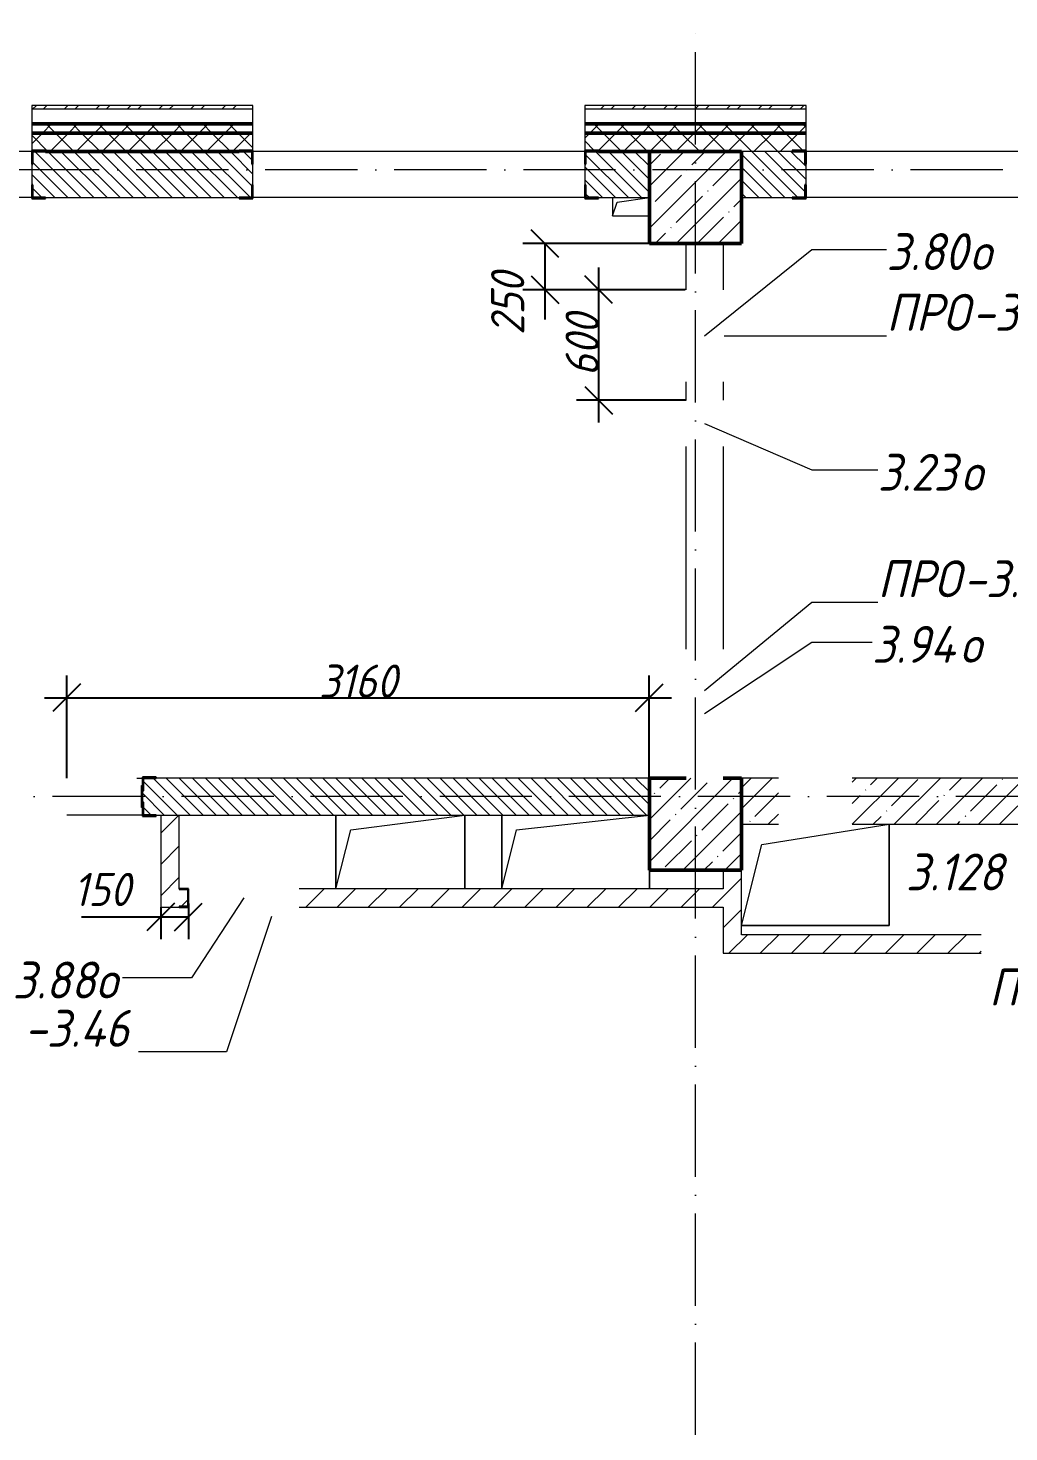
# Model space of a CAD drawing. Header units: millimetres. Extents: x -401725 to 250493, y 305116 to 802890.
# Drawn here: x 191666 to 196986, y 314720 to 322337 of the extents above; entities that cross this region are included whole.
import ezdxf

# ---------------------------------------------------------------- set-up
doc = ezdxf.new("R2010")
doc.units = ezdxf.units.MM
doc.linetypes.add('50_200_ШТРИХ_1Т_ш5_п1_п1_', pattern=[700, 500, -100, 0, -100])
for name, color, linetype, lineweight in [('A-____-____-DIMS', 7, 'Continuous', 9), ('A-FLOR-____-OTLN', 7, 'Continuous', 9), ('A-GENM-____-IDEN', 7, 'Continuous', 9), ('A-GENM-____-MCUT', 7, 'Continuous', 25), ('A-GENM-____-OTLN', 7, 'Continuous', 9), ('A-GENM-____-OTLN-1', 7, 'Continuous', 25), ('A-GLAZ-____-IDEN', 7, 'Continuous', 9), ('A-WALL-____-MCUT-1', 7, 'Continuous', 9), ('A-WALL-____-MCUT-2', 7, 'Continuous', 50), ('A-WALL-____-MCUT-3', 7, 'Continuous', 9), ('A-WALL-____-OTLN', 7, 'Continuous', 9), ('A-WALL-____-PATT-1', 7, 'Continuous', 9), ('A-WALL-FNSH-MCUT-1', 7, 'Continuous', 9), ('I-WALL-____-OTLN', 7, 'Continuous', 9), ('S-COLS-____-MCUT', 7, 'Continuous', 50), ('S-COLS-____-OTLN', 7, 'Continuous', 9), ('S-GRID-____-OTLN-1', 7, '50_200_ШТРИХ_1Т_ш5_п1_п1_', 9)]:
    doc.layers.add(name, color=color, linetype=linetype, lineweight=lineweight)
doc.styles.add('ISOCPEUR_I_10', font='isocpeui.ttf', dxfattribs={"width": 0.9, "height": 180})
doc.styles.add('ISOCPEUR_I_9', font='isocpeui.ttf', dxfattribs={"width": 0.9, "height": 250})
doc.dimstyles.new('ISO-1_8_0_9К_СРЕДНИЙ_Кладочные_3', dxfattribs={"dimscale": 304.8, "dimtxt": 179.276612, "dimasz": 0.492126, "dimexe": 0.393701, "dimexo": 0, "dimgap": 0, "dimtad": 1, "dimdec": 3, "dimrnd": 0.001, "dimdsep": 46, "dimtxsty": 'ISOCPEUR_I_10', "dimblk1": 'OBLIQUE', "dimblk2": 'OBLIQUE', "dimsah": 1, "dimcen": 0.09, "dimdle": 0.393701, "dimazin": 0, "dimtfac": 1, "dimtdec": 4, "dimtix": 1, "dimtmove": 0, "dimatfit": 3, "dimfxl": 1, "dimtvp": 1, "dimtolj": 1, "dimtzin": 0, "dimarcsym": 2})
doc.dimstyles.new('ISO-1_8_0_9К_СРЕДНИЙ_Кладочные_4', dxfattribs={"dimscale": 304.8, "dimtxt": 179.276612, "dimasz": 0.492126, "dimexe": 0.393701, "dimexo": 0, "dimgap": 0, "dimtad": 1, "dimdec": 3, "dimrnd": 0.001, "dimdsep": 46, "dimtxsty": 'ISOCPEUR_I_10', "dimblk1": 'OBLIQUE', "dimblk2": 'OBLIQUE', "dimsah": 1, "dimcen": 0.09, "dimdle": 0.393701, "dimazin": 0, "dimtfac": 1, "dimtdec": 4, "dimtix": 1, "dimtmove": 1, "dimatfit": 3, "dimfxl": 1, "dimtvp": 1, "dimtolj": 1, "dimtzin": 0, "dimarcsym": 2})
pattern_1 = [(45, (144685.44, 312186.37), (-70.71068, 70.71068), []), (135, (144685.44, 312186.37), (-70.71068, -70.71068), [])]
pattern_2 = [(45, (144685.44, 312186.37), (-114.04925, 114.04925), []), (45, (144799.49, 312186.37), (-114.04925, 114.04925), [201.612, -40.322, 3.353, -36.97])]
pattern_3 = [(45, (144685.44, 312186.37), (-84.85281, 84.85281), [])]
pattern_4 = [(135, (144685.44, 312186.367), (-35.35534, -35.35534), [])]

# ---------------------------------------------------------------- blocks, each defined once
blk = doc.blocks.new('BSC_Колонна _Прямоугольная - 500х500-V65-АР1_План отверстий 3 этажа в осях 1-64_А-ГГ')
at = {"layer": 'S-COLS-____-OTLN'}
h = blk.add_hatch(dxfattribs=at)
h.set_pattern_fill('FP_102', color=256, style=0, pattern_type=2)
h.set_pattern_definition([(45, (-50600, -5831.04), (-114.04925, 114.04925), []), (45, (-50485.95, -5831.04), (-114.04925, 114.04925), [201.613, -40.323, 3.353, -36.97])])
h.paths.add_polyline_path([(-250, -250), (250, -250), (250, 250), (-250, 250)], flags=0)
at = {"layer": 'S-COLS-____-MCUT'}
for p, q in [((-50, 250), (-250, 250)), ((-250, 250), (-250, -250)), ((250, 250), (150, 250)), ((250, -250), (250, 250)), ((-250, -250), (250, -250))]:
    blk.add_line(p, q, dxfattribs=at)
blk = doc.blocks.new('Фахверк_СКБ_Уголок - 250_2700-27497298-АР1_План отверстий 3 этажа в осях 1-64_А-ГГ')
at = {"layer": 'A-GENM-____-MCUT'}
for p, q in [((200, 181), (125, 181)), ((125, 181), (125, 106)), ((131, 106), (131, 175)), ((131, 175), (200, 175)), ((200, 175), (200, 181)), ((125, 106), (131, 106)), ((131, -6), (125, -6)), ((125, -6), (125, -81)), ((131, -75), (131, -6)), ((200, -75), (131, -75)), ((200, -81), (200, -75)), ((125, -81), (200, -81))]:
    blk.add_line(p, q, dxfattribs=at)
blk = doc.blocks.new('154_Стойка_СКБ_Уголок - СМ-2480_200-28346303-АР1_План отверстий 3 этажа в осях 1-64_А-ГГ')
at = {"layer": 'A-GENM-____-MCUT'}
for p, q in [((125, 156), (125, 81)), ((200, 156), (125, 156)), ((200, 150), (200, 156)), ((125, 81), (131, 81)), ((131, 81), (131, 150)), ((131, 150), (200, 150)), ((131, 19), (125, 19)), ((125, 19), (125, -56)), ((131, -50), (131, 19)), ((125, -56), (200, -56)), ((200, -50), (131, -50)), ((200, -56), (200, -50))]:
    blk.add_line(p, q, dxfattribs=at)
blk = doc.blocks.new('Стойка_Влож_Полоса боковая - Полоса-28213942-АР1_План отверстий 3 этажа в осях 1-64_А-ГГ')
at = {"layer": 'A-GENM-____-OTLN'}
for p, q in [((-5, 60), (0, 60)), ((-5, -60), (-5, 60)), ((0, 31), (0, -31)), ((0, -60), (-5, -60))]:
    blk.add_line(p, q, dxfattribs=at)
blk = doc.blocks.new('AR_Отверстие прямоугольное _в плите_ - AR_Отверстие прямоугольное _в плите_-V180-АР1_План отверстий 3 этажа в осях 1-64_А-ГГ')
at = {"layer": 'A-GENM-____-OTLN'}
for p, q in [((-100, 50), (-100, -50)), ((-100, -50), (-75, 25)), ((-75, 25), (100, 50)), ((-100, -50), (100, -50))]:
    blk.add_line(p, q, dxfattribs=at)
blk = doc.blocks.new('AR_Отверстие прямоугольное _в плите_ - AR_Отверстие прямоугольное _в плите_-30552808-АР1_План отверстий 3 этажа в осях 1-64_А-ГГ')
at = {"layer": 'A-GENM-____-OTLN'}
for p, q in [((-290, 165), (400, 275)), ((400, -275), (400, 275)), ((-400, -275), (-290, 165)), ((-400, -275), (400, -275))]:
    blk.add_line(p, q, dxfattribs=at)
blk = doc.blocks.new('AR_Отверстие прямоугольное _в плите_ - AR_Отверстие прямоугольное _в плите_-30552525-АР1_План отверстий 3 этажа в осях 1-64_А-ГГ')
at = {"layer": 'A-GENM-____-OTLN'}
for p, q in [((-350, 200), (-350, -200)), ((-270, 120), (350, 200)), ((350, -200), (350, 200)), ((-350, -200), (-270, 120))]:
    blk.add_line(p, q, dxfattribs=at)
blk = doc.blocks.new('AR_Отверстие прямоугольное _в плите_ - AR_Отверстие прямоугольное _в плите_-V195-АР1_План отверстий 3 этажа в осях 1-64_А-ГГ')
at = {"layer": 'A-GENM-____-OTLN'}
for p, q in [((-400, 200), (-400, -200)), ((-320, 120), (400, 200)), ((-400, -200), (-320, 120)), ((400, -200), (400, -100))]:
    blk.add_line(p, q, dxfattribs=at)
blk = doc.blocks.new('154_Фахверк_СКБ_Швеллер - Тип_100_3960_зеркало-36793856-АР1_План отверстий 3 этажа в осях 1-64_А-ГГ')
at = {"layer": 'A-GENM-____-MCUT'}
for p, q in [((175, 50), (125, 50)), ((125, 50), (125, -50)), ((128, 47), (175, 47)), ((128, -47), (128, 47)), ((175, 47), (175, 50)), ((125, -50), (175, -50)), ((175, -47), (128, -47)), ((175, -50), (175, -47))]:
    blk.add_line(p, q, dxfattribs=at)
blk = doc.blocks.new('_Oblique')
at = {"color": 0, "linetype": 'ByBlock', "lineweight": -2}
blk.add_line((-0.5, -0.5), (0.5, 0.5), dxfattribs=at)
blk = doc.blocks.new('*D10049')
at = {"layer": 'A-____-____-DIMS', "color": 0, "lineweight": -2, "transparency": 16777216}
for p, q in [((191875.4, 318267.4), (191875.4, 318823.5)), ((195035.4, 318267.4), (195035.4, 318823.5)), ((191755.4, 318703.5), (195155.4, 318703.5))]:
    blk.add_line(p, q, dxfattribs=at)
at = {"layer": 'Defpoints', "color": 0, "transparency": 16777216}
for p in [(195035.4, 318703.5), (191875.4, 318267.4), (195035.4, 318267.4)]:
    blk.add_point(p, dxfattribs=at)
at = {"layer": 'A-____-____-DIMS', "color": 0, "lineweight": -2, "transparency": 16777216, "xscale": 150, "yscale": 150, "zscale": 150, "rotation": 180}
blk.add_blockref('_Oblique', (191875.4, 318703.5), dxfattribs=at)
at = {"layer": 'A-____-____-DIMS', "color": 0, "lineweight": -2, "transparency": 16777216, "xscale": 150, "yscale": 150, "zscale": 150}
blk.add_blockref('_Oblique', (195035.4, 318703.5), dxfattribs=at)
at = {"layer": 'A-____-____-DIMS', "color": 0, "transparency": 16777216, "insert": (193455.4, 318793.5), "char_height": 180, "width": 504.733, "attachment_point": 5, "style": 'ISOCPEUR_I_10'}
blk.add_mtext('\\A1;3160', dxfattribs=at)
blk = doc.blocks.new('*D10050')
at = {"layer": 'A-____-____-DIMS', "color": 0, "lineweight": -2, "transparency": 16777216}
for p, q in [((194761, 320197.4), (194761, 321037.4)), ((195229.4, 320917.4), (194641, 320917.4)), ((195235.4, 320317.4), (194641, 320317.4))]:
    blk.add_line(p, q, dxfattribs=at)
at = {"layer": 'Defpoints', "color": 0, "transparency": 16777216}
for p in [(194761, 320917.4), (195229.4, 320917.4), (195235.4, 320317.4)]:
    blk.add_point(p, dxfattribs=at)
at = {"layer": 'A-____-____-DIMS', "color": 0, "lineweight": -2, "transparency": 16777216, "xscale": 150, "yscale": 150, "zscale": 150}
for p, rotation in [((194761, 320917.4), 90), ((194761, 320317.4), 270)]:
    blk.add_blockref('_Oblique', p, dxfattribs=dict(at, rotation=rotation))
at = {"layer": 'A-____-____-DIMS', "color": 0, "transparency": 16777216, "insert": (194671, 320617.4), "char_height": 180, "width": 409.578, "attachment_point": 5, "rotation": 90, "style": 'ISOCPEUR_I_10'}
blk.add_mtext('\\A1;600', dxfattribs=at)
blk = doc.blocks.new('*D10051')
at = {"layer": 'A-____-____-DIMS', "color": 0, "lineweight": -2, "transparency": 16777216}
for p, q in [((195035.4, 321167.4), (194349.1, 321167.4)), ((194469.1, 321167.4), (194469.1, 320797.4)), ((195229.4, 320917.4), (194349.1, 320917.4)), ((194469.1, 320917.4), (194469.1, 320756.6))]:
    blk.add_line(p, q, dxfattribs=at)
at = {"layer": 'Defpoints', "color": 0, "transparency": 16777216}
for p in [(194469.1, 321167.4), (195035.4, 321167.4), (195229.4, 320917.4)]:
    blk.add_point(p, dxfattribs=at)
at = {"layer": 'A-____-____-DIMS', "color": 0, "lineweight": -2, "transparency": 16777216, "xscale": 150, "yscale": 150, "zscale": 150}
for p, rotation in [((194469.1, 321167.4), 90), ((194469.1, 320917.4), 270)]:
    blk.add_blockref('_Oblique', p, dxfattribs=dict(at, rotation=rotation))
at = {"layer": 'A-____-____-DIMS', "color": 0, "transparency": 16777216, "insert": (194177, 320671.8), "char_height": 180, "width": 409.578, "attachment_point": 1, "rotation": 90, "line_spacing_factor": 1.149209, "style": 'ISOCPEUR_I_10'}
blk.add_mtext('\\A1;250', dxfattribs=at)
blk = doc.blocks.new('*D10080')
at = {"layer": 'A-____-____-DIMS', "color": 0, "lineweight": -2, "transparency": 16777216}
for p, q in [((192385.4, 317567.4), (192385.4, 317393.6)), ((192535.4, 317587.1), (192535.4, 317393.6)), ((192385.4, 317513.6), (191954.9, 317513.6)), ((192535.4, 317513.6), (192265.4, 317513.6))]:
    blk.add_line(p, q, dxfattribs=at)
at = {"layer": 'Defpoints', "color": 0, "transparency": 16777216}
for p in [(192385.4, 317567.4), (192535.4, 317587.1), (192535.4, 317513.6)]:
    blk.add_point(p, dxfattribs=at)
at = {"layer": 'A-____-____-DIMS', "color": 0, "lineweight": -2, "transparency": 16777216, "xscale": 150, "yscale": 150, "zscale": 150, "rotation": 180}
blk.add_blockref('_Oblique', (192385.4, 317513.6), dxfattribs=at)
at = {"layer": 'A-____-____-DIMS', "color": 0, "lineweight": -2, "transparency": 16777216, "xscale": 150, "yscale": 150, "zscale": 150}
blk.add_blockref('_Oblique', (192535.4, 317513.6), dxfattribs=at)
at = {"layer": 'A-____-____-DIMS', "color": 0, "transparency": 16777216, "insert": (191911.1, 317753.6), "char_height": 180, "width": 368.207, "attachment_point": 1, "line_spacing_factor": 1.149209, "style": 'ISOCPEUR_I_10'}
blk.add_mtext('\\A1;150', dxfattribs=at)

msp = doc.modelspace()

# ---------------------------------------------------------------- hatches: boundary and pattern name
at = {"layer": 'A-WALL-____-PATT-1'}
h = msp.add_hatch(dxfattribs=at)
h.set_pattern_fill('FP_3', color=256, style=0, pattern_type=2)
h.set_pattern_definition([(45, (144685.44, 312186.37), (-85.53659, 85.53659), []), (45, (144742.46, 312186.37), (-85.53659, 85.53659), [])])
h.paths.add_polyline_path([(216550.4376, 321897.4093), (216550.4376, 321917.4093), (212685.4376, 321917.4093), (212685.4376, 321897.4093), (215370.3322, 321897.4093)], flags=0)
h.paths.add_polyline_path([(204765.5465, 321897.4093), (204885.4376, 321897.4093), (204885.4376, 321917.4093), (203685.4376, 321917.4093), (203685.4376, 321897.4093)], flags=0)
h.paths.add_polyline_path([(201230.6179, 321897.4093), (201885.4376, 321897.4093), (201885.4376, 321917.4093), (200685.4376, 321917.4093), (200685.4376, 321897.4093)], flags=0)
h.paths.add_polyline_path([(198885.4376, 321897.4093), (198885.4376, 321917.4093), (197685.4376, 321917.4093), (197685.4376, 321897.4093), (197695.6893, 321897.4093)], flags=0)
h.paths.add_polyline_path([(195885.4376, 321897.4093), (195885.4376, 321917.4093), (194685.4376, 321917.4093), (194685.4376, 321897.4093)], flags=0)
h.paths.add_polyline_path([(191685.4376, 321897.4093), (192885.4376, 321897.4093), (192885.4376, 321917.4093), (191685.4376, 321917.4093)], flags=0)
h.paths.add_polyline_path([(189885.4376, 321897.4093), (189885.4376, 321917.4093), (188685.4376, 321917.4093), (188685.4376, 321897.4093), (188858.3679, 321897.4093)], flags=0)
h.paths.add_polyline_path([(185685.4376, 321897.4093), (186885.4376, 321897.4093), (186885.4376, 321917.4093), (185685.4376, 321917.4093)], flags=0)
h.paths.add_polyline_path([(183885.4376, 321897.4093), (183885.4376, 321917.4093), (183020.4376, 321917.4093), (183020.4376, 321897.4093), (183555.975, 321897.4093)], flags=0)
h = msp.add_hatch(dxfattribs=at)
h.set_pattern_fill('FP_1', color=256, style=0, pattern_type=2)
h.set_pattern_definition(pattern_1)
h.paths.add_polyline_path([(219035.4376, 321767.4093), (219035.4376, 321817.4093), (212685.4376, 321817.4093), (212685.4376, 321767.4093), (218905.2608, 321767.4093)], flags=0)
h.paths.add_polyline_path([(204765.5465, 321767.4093), (204885.4376, 321767.4093), (204885.4376, 321817.4093), (203685.4376, 321817.4093), (203685.4376, 321767.4093)], flags=0)
h.paths.add_polyline_path([(201885.4376, 321767.4093), (201885.4376, 321817.4093), (200685.4376, 321817.4093), (200685.4376, 321767.4093), (201230.6179, 321767.4093)], flags=0)
h.paths.add_polyline_path([(198885.4376, 321767.4093), (198885.4376, 321817.4093), (197685.4376, 321817.4093), (197685.4376, 321767.4093), (197695.6893, 321767.4093)], flags=0)
h.paths.add_polyline_path([(195885.4376, 321767.4093), (195885.4376, 321817.4093), (194685.4376, 321817.4093), (194685.4376, 321767.4093)], flags=0)
h.paths.add_polyline_path([(191685.4376, 321767.4093), (192885.4376, 321767.4093), (192885.4376, 321817.4093), (191685.4376, 321817.4093)], flags=0)
h.paths.add_polyline_path([(189885.4376, 321767.4093), (189885.4376, 321817.4093), (188685.4376, 321817.4093), (188685.4376, 321767.4093), (188858.3679, 321767.4093)], flags=0)
h.paths.add_polyline_path([(186885.4376, 321767.4093), (186885.4376, 321817.4093), (185685.4376, 321817.4093), (185685.4376, 321767.4093)], flags=0)
h.paths.add_polyline_path([(183555.975, 321767.4093), (183885.4376, 321767.4093), (183885.4376, 321817.4093), (182485.4376, 321817.4093), (182485.4376, 321767.4093)], flags=0)
h.paths.add_polyline_path([(179485.4376, 321767.4093), (180685.4376, 321767.4093), (180685.4376, 321817.4093), (179485.4376, 321817.4093)], flags=0)
h.paths.add_polyline_path([(177685.4376, 321767.4093), (177685.4376, 321817.4093), (176485.4376, 321817.4093), (176486.1179, 321767.4093)], flags=0)
h.paths.add_polyline_path([(174685.4376, 321767.4093), (174685.4376, 321817.4093), (173485.4376, 321817.4093), (173485.4376, 321767.4093)], flags=0)
h.paths.add_polyline_path([(171685.4376, 321767.4093), (171685.4376, 321817.4093), (168515.4376, 321817.4093), (168515.4376, 321767.4093), (169416.2607, 321767.4093)], flags=0)
h = msp.add_hatch(dxfattribs=at)
h.set_pattern_fill('FP_1', color=256, style=0, pattern_type=2)
h.set_pattern_definition(pattern_1)
h.paths.add_polyline_path([(219035.4376, 321667.4093), (219035.4376, 321767.4093), (212685.4376, 321767.4093), (212685.4376, 321673.4093), (212760.4376, 321673.4093), (212760.4376, 321667.4093), (218905.2608, 321667.4093)], flags=0)
h.paths.add_polyline_path([(204765.5465, 321667.4093), (204810.4376, 321667.4093), (204810.4376, 321673.4093), (204885.4376, 321673.4093), (204885.4376, 321767.4093), (203685.4376, 321767.4093), (203685.4376, 321673.4093), (203760.4376, 321673.4093), (203760.4376, 321667.4093), (204535.4376, 321667.4093)], flags=0)
h.paths.add_polyline_path([(201810.4376, 321667.4093), (201810.4376, 321673.4093), (201885.4376, 321673.4093), (201885.4376, 321767.4093), (200685.4376, 321767.4093), (200685.4376, 321673.4093), (200760.4376, 321673.4093), (200760.4376, 321667.4093), (201230.6179, 321667.4093)], flags=0)
h.paths.add_polyline_path([(198810.4376, 321667.4093), (198810.4376, 321673.4093), (198885.4376, 321673.4093), (198885.4376, 321767.4093), (197685.4376, 321767.4093), (197685.4376, 321673.4093), (197760.4376, 321673.4093), (197760.4376, 321667.4093), (198535.4376, 321667.4093)], flags=0)
h.paths.add_polyline_path([(195810.4376, 321667.4093), (195810.4376, 321673.4093), (195885.4376, 321673.4093), (195885.4376, 321767.4093), (194685.4376, 321767.4093), (194685.4376, 321673.4093), (194760.4376, 321673.4093), (194760.4376, 321667.4093), (195035.4376, 321667.4093)], flags=0)
h.paths.add_polyline_path([(192810.4376, 321667.4093), (192810.4376, 321673.4093), (192885.4376, 321673.4093), (192885.4376, 321767.4093), (191685.4376, 321767.4093), (191685.4376, 321673.4093), (191760.4376, 321673.4093), (191760.4376, 321667.4093), (192393.2965, 321667.4093)], flags=0)
h.paths.add_polyline_path([(188760.4376, 321667.4093), (189810.4376, 321667.4093), (189810.4376, 321673.4093), (189885.4376, 321673.4093), (189885.4376, 321767.4093), (188685.4376, 321767.4093), (188685.4376, 321673.4093), (188760.4376, 321673.4093)], flags=0)
h.paths.add_polyline_path([(186035.4376, 321667.4093), (186810.4376, 321667.4093), (186810.4376, 321673.4093), (186885.4376, 321673.4093), (186885.4376, 321767.4093), (185685.4376, 321767.4093), (185685.4376, 321673.4093), (185760.4376, 321673.4093), (185760.4376, 321667.4093)], flags=0)
h.paths.add_polyline_path([(183555.975, 321667.4093), (183810.4376, 321667.4093), (183810.4376, 321673.4093), (183885.4376, 321673.4093), (183885.4376, 321767.4093), (182485.4376, 321767.4093), (182485.4376, 321667.4093), (183535.4376, 321667.4093)], flags=0)
h.paths.add_polyline_path([(180021.0465, 321667.4093), (180610.4376, 321667.4093), (180610.4376, 321673.4093), (180685.4376, 321673.4093), (180685.4376, 321767.4093), (179485.4376, 321767.4093), (179485.4376, 321667.4093), (179985.4376, 321667.4093)], flags=0)
h.paths.add_polyline_path([(177610.4376, 321667.4093), (177610.4376, 321673.4093), (177685.4376, 321673.4093), (177685.4376, 321767.4093), (176485.4376, 321767.4093), (176486.1179, 321673.4093), (176560.4376, 321673.4093), (176560.4376, 321667.4093)], flags=0)
h.paths.add_polyline_path([(174610.4376, 321667.4093), (174610.4376, 321673.4093), (174685.4376, 321673.4093), (174685.4376, 321767.4093), (173485.4376, 321767.4093), (173485.4376, 321667.4093), (173985.4376, 321667.4093)], flags=0)
h.paths.add_polyline_path([(171610.4376, 321667.4093), (171610.4376, 321673.4093), (171685.4376, 321673.4093), (171685.4376, 321767.4093), (168515.4376, 321767.4093), (168515.4376, 321667.4093), (170985.4376, 321667.4093)], flags=0)
h = msp.add_hatch(dxfattribs=at)
h.set_pattern_fill('FP_6', color=256, style=0, pattern_type=2)
h.set_pattern_definition(pattern_4)
h.paths.add_polyline_path([(195035.4376, 321417.4093), (195035.4376, 321667.4093), (194691.4376, 321667.4093), (194691.4376, 321598.4093), (194685.4376, 321598.4093), (194685.4376, 321486.4093), (194691.4376, 321486.4093), (194691.4376, 321417.4093), (194760.4376, 321417.4093)], flags=0)
h.paths.add_polyline_path([(191691.4376, 321417.4093), (192879.4376, 321417.4093), (192879.4376, 321486.4093), (192885.4376, 321486.4093), (192885.4376, 321598.4093), (192879.4376, 321598.4093), (192879.4376, 321667.4093), (191691.4376, 321667.4093), (191691.4376, 321598.4093), (191685.4376, 321598.4093), (191685.4376, 321486.4093), (191691.4376, 321486.4093), (191691.4376, 321418.6593)], flags=0)
h.paths.add_polyline_path([(189535.4376, 321417.4093), (189879.4376, 321417.4093), (189879.4376, 321486.4093), (189885.4376, 321486.4093), (189885.4376, 321598.4093), (189879.4376, 321598.4093), (189879.4376, 321667.4093), (189535.4376, 321667.4093), (189535.4376, 321520.7244)], flags=0)
h = msp.add_hatch(dxfattribs=at)
h.set_pattern_fill('FP_6', color=256, style=0, pattern_type=2)
h.set_pattern_definition(pattern_4)
h.paths.add_polyline_path([(197691.4376, 321417.4093), (198035.4376, 321417.4093), (198035.4376, 321667.4093), (197691.4376, 321667.4093), (197691.4376, 321598.4093), (197685.4376, 321598.4093), (197685.4376, 321486.4093), (197691.4376, 321486.4093)], flags=0)
h.paths.add_polyline_path([(195535.4376, 321417.4093), (195879.4376, 321417.4093), (195879.4376, 321486.4093), (195885.4376, 321486.4093), (195885.4376, 321598.4093), (195879.4376, 321598.4093), (195879.4376, 321667.4093), (195535.4376, 321667.4093), (195535.4376, 321520.7244)], flags=0)
h = msp.add_hatch(dxfattribs=at)
h.set_pattern_fill('FP_6', color=256, style=0, pattern_type=2)
h.set_pattern_definition(pattern_4)
h.paths.add_polyline_path([(195035.4376, 318067.4093), (195035.4376, 318267.4093), (192291.4376, 318267.4093), (192291.4376, 318198.4093), (192285.4376, 318198.4093), (192285.4376, 318136.4093), (192291.4376, 318136.4093), (192291.4376, 318067.4093), (194160.7608, 318067.4093)], flags=0)
h.paths.add_polyline_path([(190479.4376, 318067.4093), (190479.4376, 318136.4093), (190485.4376, 318136.4093), (190485.4376, 318198.4093), (190479.4376, 318198.4093), (190479.4376, 318267.4093), (190241.4376, 318267.4093), (190241.4376, 318198.4093), (190235.4376, 318198.4093), (190235.4376, 318136.4093), (190241.4376, 318136.4093), (190241.4376, 318067.4093), (190410.4376, 318067.4093)], flags=0)
h.paths.add_polyline_path([(189535.4376, 318067.4093), (189835.4376, 318067.4093), (189835.4376, 318267.4093), (189535.4376, 318267.4093)], flags=0)
h = msp.add_hatch(dxfattribs=at)
h.set_pattern_fill('FP_38', color=256, style=0, pattern_type=2)
h.set_pattern_definition(pattern_2)
h.paths.add_polyline_path([(198035.4376, 318017.4093), (198035.4376, 318267.4093), (196135.4376, 318267.4093), (196135.4376, 318017.4093), (197695.6893, 318017.4093)], flags=0)
h.paths.add_polyline_path([(195535.4376, 318017.4093), (195735.4376, 318017.4093), (195735.4376, 318267.4093), (195535.4376, 318267.4093)], flags=0)
h = msp.add_hatch(dxfattribs=at)
h.set_pattern_fill('FP_4', color=256, style=0, pattern_type=2)
h.set_pattern_definition(pattern_3)
h.paths.add_polyline_path([(192485.4376, 317567.4093), (192485.4376, 318067.4093), (192385.4376, 318067.4093), (192385.4376, 317567.4093)], flags=0)
h = msp.add_hatch(dxfattribs=at)
h.set_pattern_fill('FP_4', color=256, style=0, pattern_type=2)
h.set_pattern_definition(pattern_3)
h.paths.add_polyline_path([(195435.4376, 317417.4093), (195535.4376, 317417.4093), (195535.4376, 317767.4093), (195435.4376, 317767.4093), (195435.4376, 317567.4093)], flags=0)
h = msp.add_hatch(dxfattribs=at)
h.set_pattern_fill('FP_4', color=256, style=0, pattern_type=2)
h.set_pattern_definition(pattern_3)
h.paths.add_polyline_path([(195435.4376, 317567.4093), (195435.4376, 317667.4093), (193135.4376, 317667.4093), (193135.4376, 317567.4093), (194160.7608, 317567.4093)], flags=0)
h.paths.add_polyline_path([(192485.4376, 317570.4093), (192532.4376, 317570.4093), (192532.4376, 317664.4093), (192485.4376, 317664.4093), (192485.4376, 317617.4093)], flags=0)
h = msp.add_hatch(dxfattribs=at)
h.set_pattern_fill('FP_4', color=256, style=0, pattern_type=2)
h.set_pattern_definition(pattern_3)
h.paths.add_polyline_path([(198185.4376, 317317.4093), (198185.4376, 317417.4093), (198085.4376, 317417.4093), (198085.4376, 317414.4093), (198038.4376, 317414.4093), (198038.4376, 317320.4093), (198085.4376, 317320.4093), (198085.4376, 317317.4093)], flags=0)
h.paths.add_polyline_path([(196835.4376, 317317.4093), (196835.4376, 317417.4093), (195435.4376, 317417.4093), (195435.4376, 317317.4093)], flags=0)
at = {"layer": 'S-COLS-____-OTLN'}
h = msp.add_hatch(dxfattribs=at)
h.set_pattern_fill('FP_38', color=256, style=0, pattern_type=2)
h.set_pattern_definition(pattern_2)
h.paths.add_polyline_path([(195035.4376, 321167.4093), (195535.4376, 321167.4093), (195535.4376, 321667.4093), (195035.4376, 321667.4093), (195035.4376, 321520.7244)], flags=0)

# ---------------------------------------------------------------- linework, layer by layer
at = {"layer": 'A-FLOR-____-OTLN'}
for p, q in [((193335.4376, 317667.4093), (193335.4376, 318067.4093)), ((194035.4376, 318067.4093), (194035.4376, 317667.4093)), ((194235.4376, 317667.4093), (194235.4376, 318067.4093)), ((196335.4376, 318017.4093), (196335.4376, 317467.4093)), ((195035.4376, 317767.4093), (195035.4376, 317667.4093)), ((196335.4376, 317467.4093), (195535.4376, 317467.4093))]:
    msp.add_line(p, q, dxfattribs=at)
at = {"layer": 'A-GENM-____-IDEN'}
for p, q in [((195441.4376, 320667.4093), (196321.8262, 320667.4093)), ((195335.4376, 318742.4093), (195916.1692, 319221.8058)), ((195916.1692, 319221.8058), (196274.5762, 319221.8058)), ((192985.4376, 317517.4093), (192741.377, 316782.996)), ((192741.377, 316782.996), (192263.8596, 316782.996))]:
    msp.add_line(p, q, dxfattribs=at)
at = {"layer": 'A-GLAZ-____-IDEN'}
for p, q in [((195335.4376, 320667.4093), (195916.1692, 321136.4137)), ((195916.1692, 321136.4137), (196322.2762, 321136.4137)), ((195335.4376, 320192.4093), (195916.1692, 319939.2536)), ((195916.1692, 319939.2536), (196274.5762, 319939.2536)), ((195335.4376, 318617.4093), (195916.1692, 319005.7003)), ((195916.1692, 319005.7003), (196244.8762, 319005.7003)), ((192835.4376, 317617.4093), (192552.465, 317184.4338)), ((192552.465, 317184.4338), (192177.4587, 317184.4338))]:
    msp.add_line(p, q, dxfattribs=at)
at = {"layer": 'A-WALL-____-MCUT-1'}
for p, q in [((195735.4376, 318267.4093), (195535.4376, 318267.4093)), ((198035.4376, 318267.4093), (196135.4376, 318267.4093)), ((195535.4376, 318017.4093), (195735.4376, 318017.4093)), ((196135.4376, 318017.4093), (198035.4376, 318017.4093))]:
    msp.add_line(p, q, dxfattribs=at)
at = {"layer": 'A-WALL-____-MCUT-2'}
for p, q in [((192885.4376, 321817.4093), (191685.4376, 321817.4093)), ((195885.4376, 321817.4093), (194685.4376, 321817.4093)), ((192885.4376, 321767.4093), (191685.4376, 321767.4093)), ((195885.4376, 321767.4093), (194685.4376, 321767.4093)), ((191760.4376, 321667.4093), (192810.4376, 321667.4093)), ((194760.4376, 321667.4093), (195035.4376, 321667.4093))]:
    msp.add_line(p, q, dxfattribs=at)
at = {"layer": 'A-WALL-____-MCUT-3'}
for p, q in [((192885.4376, 321897.4093), (191685.4376, 321897.4093)), ((191685.4376, 321897.4093), (191685.4376, 321673.4093)), ((192885.4376, 321673.4093), (192885.4376, 321897.4093)), ((195885.4376, 321897.4093), (194685.4376, 321897.4093)), ((194685.4376, 321897.4093), (194685.4376, 321673.4093)), ((195885.4376, 321673.4093), (195885.4376, 321897.4093)), ((195810.4376, 321667.4093), (195035.4376, 321667.4093)), ((195035.4376, 321417.4093), (195035.4376, 321667.4093)), ((195535.4376, 321667.4093), (195535.4376, 321417.4093)), ((191685.4376, 321598.4093), (191685.4376, 321486.4093)), ((192885.4376, 321486.4093), (192885.4376, 321598.4093)), ((194685.4376, 321598.4093), (194685.4376, 321486.4093)), ((195885.4376, 321486.4093), (195885.4376, 321598.4093)), ((191760.4376, 321417.4093), (192810.4376, 321417.4093)), ((194760.4376, 321417.4093), (195035.4376, 321417.4093)), ((195535.4376, 321417.4093), (195810.4376, 321417.4093)), ((195035.4376, 318267.4093), (192360.4376, 318267.4093)), ((192360.4376, 318067.4093), (195035.4376, 318067.4093))]:
    msp.add_line(p, q, dxfattribs=at)
at = {"layer": 'A-WALL-____-OTLN'}
for p, q in [((191685.4376, 321667.4093), (189885.4376, 321667.4093)), ((194685.4376, 321667.4093), (192885.4376, 321667.4093)), ((197685.4376, 321667.4093), (195885.4376, 321667.4093)), ((191685.4376, 321417.4093), (189885.4376, 321417.4093)), ((194685.4376, 321417.4093), (192885.4376, 321417.4093)), ((197685.4376, 321417.4093), (195885.4376, 321417.4093))]:
    msp.add_line(p, q, dxfattribs=at)
at = {"layer": 'A-WALL-FNSH-MCUT-1'}
for p, q in [((192885.4376, 321917.4093), (191685.4376, 321917.4093)), ((191685.4376, 321917.4093), (191685.4376, 321897.4093)), ((191685.4376, 321897.4093), (191685.4376, 321897.4093)), ((192885.4376, 321897.4093), (192885.4376, 321917.4093)), ((195885.4376, 321917.4093), (194685.4376, 321917.4093)), ((194685.4376, 321917.4093), (194685.4376, 321897.4093)), ((194685.4376, 321897.4093), (194685.4376, 321897.4093)), ((195885.4376, 321897.4093), (195885.4376, 321917.4093)), ((192385.4376, 318067.4093), (192385.4376, 317567.4093)), ((192485.4376, 317667.4093), (192485.4376, 318067.4093)), ((195435.4376, 317767.4093), (195435.4376, 317667.4093)), ((195535.4376, 317417.4093), (195535.4376, 317767.4093)), ((195435.4376, 317667.4093), (193135.4376, 317667.4093)), ((192385.4376, 317567.4093), (192485.4376, 317567.4093)), ((193135.4376, 317567.4093), (195435.4376, 317567.4093)), ((195435.4376, 317567.4093), (195435.4376, 317317.4093)), ((196835.4376, 317417.4093), (195535.4376, 317417.4093)), ((195435.4376, 317317.4093), (196835.4376, 317317.4093))]:
    msp.add_line(p, q, dxfattribs=at)
at = {"layer": 'I-WALL-____-OTLN'}
for p, q in [((195235.4376, 320917.4093), (195235.4376, 321167.4093)), ((195435.4376, 321167.4093), (195435.4376, 320917.4093)), ((195235.4376, 320317.4093), (195235.4376, 320417.4093)), ((195435.4376, 320417.4093), (195435.4376, 320317.4093)), ((195235.4376, 318967.4093), (195235.4376, 320067.4093)), ((195435.4376, 320067.4093), (195435.4376, 318967.4093)), ((192255.4376, 318267.4093), (192285.4376, 318267.4093)), ((192285.4376, 318067.4093), (191875.4376, 318067.4093))]:
    msp.add_line(p, q, dxfattribs=at)
at = {"layer": 'S-COLS-____-MCUT'}
for p, q in [((195535.4376, 321667.4093), (195035.4376, 321667.4093)), ((195035.4376, 321667.4093), (195035.4376, 321167.4093)), ((195535.4376, 321167.4093), (195535.4376, 321667.4093)), ((195035.4376, 321167.4093), (195535.4376, 321167.4093))]:
    msp.add_line(p, q, dxfattribs=at)
at = {"layer": 'S-GRID-____-OTLN-1'}
for p, q in [((195285.4376, 307703.761), (195285.4376, 322336.9067)), ((248759.8442, 321567.4093), (140255.5819, 321567.4093)), ((235004.2249, 318167.4093), (140016.6674, 318167.4093))]:
    msp.add_line(p, q, dxfattribs=at)

# ---------------------------------------------------------------- block references
at = {"layer": 'A-GENM-____-OTLN'}
for name, p in [('AR_Отверстие прямоугольное _в плите_ - AR_Отверстие прямоугольное _в плите_-V180-АР1_План отверстий 3 этажа в осях 1-64_А-ГГ', (194935.4376, 321367.4093)), ('Стойка_Влож_Полоса боковая - Полоса-28213942-АР1_План отверстий 3 этажа в осях 1-64_А-ГГ', (192285.4376, 318167.4093)), ('AR_Отверстие прямоугольное _в плите_ - AR_Отверстие прямоугольное _в плите_-30552525-АР1_План отверстий 3 этажа в осях 1-64_А-ГГ', (193685.4376, 317867.4093)), ('AR_Отверстие прямоугольное _в плите_ - AR_Отверстие прямоугольное _в плите_-V195-АР1_План отверстий 3 этажа в осях 1-64_А-ГГ', (194635.4376, 317867.4093)), ('AR_Отверстие прямоугольное _в плите_ - AR_Отверстие прямоугольное _в плите_-30552808-АР1_План отверстий 3 этажа в осях 1-64_А-ГГ', (195935.4376, 317742.4093))]:
    msp.add_blockref(name, p, dxfattribs=at)
at = {"layer": 'A-GENM-____-OTLN-1'}
for name, p in [('Фахверк_СКБ_Уголок - 250_2700-27497298-АР1_План отверстий 3 этажа в осях 1-64_А-ГГ', (191560.4376, 321492.4093)), ('Фахверк_СКБ_Уголок - 250_2700-27497298-АР1_План отверстий 3 этажа в осях 1-64_А-ГГ', (194560.4376, 321492.4093)), ('154_Стойка_СКБ_Уголок - СМ-2480_200-28346303-АР1_План отверстий 3 этажа в осях 1-64_А-ГГ', (192160.4376, 318117.4093))]:
    msp.add_blockref(name, p, dxfattribs=at)
at = {"layer": 'A-GENM-____-OTLN-1', "rotation": 180}
for name, p in [('Фахверк_СКБ_Уголок - 250_2700-27497298-АР1_План отверстий 3 этажа в осях 1-64_А-ГГ', (193010.4376, 321592.4093)), ('Фахверк_СКБ_Уголок - 250_2700-27497298-АР1_План отверстий 3 этажа в осях 1-64_А-ГГ', (196010.4376, 321592.4093)), ('154_Фахверк_СКБ_Швеллер - Тип_100_3960_зеркало-36793856-АР1_План отверстий 3 этажа в осях 1-64_А-ГГ', (192660.4376, 317617.4093))]:
    msp.add_blockref(name, p, dxfattribs=at)
at = {"layer": 'S-COLS-____-OTLN'}
msp.add_blockref('BSC_Колонна _Прямоугольная - 500х500-V65-АР1_План отверстий 3 этажа в осях 1-64_А-ГГ', (195285.4376, 318017.4093), dxfattribs=at)

# ---------------------------------------------------------------- texts
at = {"layer": 'A-GENM-____-IDEN', "char_height": 200, "attachment_point": 1, "style": 'ISOCPEUR_I_9'}
for s, insert, width in [('ПРО', (196321.8262, 320894.5255), 562.784625), ('-3.11', (196786.17, 320894.5255), 620.506125), ('ПРО', (196274.5762, 319448.9219), 562.784625), ('-3.22', (196738.92, 319448.9219), 707.088375), ('ПРО', (196878.0765, 317233.5952), 562.784625), ('-3.46', (191644.9514, 317010.1121), 735.949125)]:
    msp.add_mtext(s, dxfattribs=dict(at, insert=insert, width=width))
at = {"layer": 'A-GLAZ-____-IDEN', "char_height": 200, "attachment_point": 1, "style": 'ISOCPEUR_I_9'}
for s, insert, width in [('3.80', (196322.2762, 321224.0282), 548.35425), ('\\fISOCPEUR|b0|i1|c204|p34|;\\W.9;о', (196774.7137, 321224.0282), 158.734125), ('3.23', (196274.5762, 320026.8682), 548.35425), ('\\fISOCPEUR|b0|i1|c204|p34|;\\W.9;о', (196727.0137, 320026.8682), 158.734125), ('3.94', (196244.8762, 319093.3148), 577.215), ('\\fISOCPEUR|b0|i1|c204|p34|;\\W.9;о', (196721.1262, 319093.3148), 158.734125), ('3.128', (196427.6146, 317858.4431), 663.79725), ('3.88', (191582.0042, 317272.0484), 548.35425), ('\\fISOCPEUR|b0|i1|c204|p34|;\\W.9;о', (192034.4417, 317272.0484), 158.734125)]:
    msp.add_mtext(s, dxfattribs=dict(at, insert=insert, width=width))

# ---------------------------------------------------------------- dimensions: what is measured, and where the dimension line sits
at = {"layer": 'A-____-____-DIMS'}
dim = msp.add_linear_dim(base=(194469.0683, 321167.4093), p1=(195229.4376, 320917.4093), p2=(195035.4376, 321167.4093), angle=90, dimstyle='ISO-1_8_0_9К_СРЕДНИЙ_Кладочные_3', override={"dimpost": '<>', "dimfxl": 316.442728}, dxfattribs=at)
dim.commit()
dim.dimension.update_dxf_attribs({"geometry": '*D10051', "text_midpoint": (194297.0047, 320756.5574), "dimtype": 160, "text_rotation": 90})
dim = msp.add_linear_dim(base=(194761.0228, 320917.4093), p1=(195235.4376, 320317.4093), p2=(195229.4376, 320917.4093), angle=90, dimstyle='ISO-1_8_0_9К_СРЕДНИЙ_Кладочные_4', override={"dimpost": '<>', "dimfxl": 600.029999}, dxfattribs=at)
dim.commit()
dim.dimension.update_dxf_attribs({"geometry": '*D10050', "text_midpoint": (194671.0228, 320617.4093)})
dim = msp.add_linear_dim(base=(195035.4376, 318703.5041), p1=(191875.4376, 318267.4093), p2=(195035.4376, 318267.4093), dimstyle='ISO-1_8_0_9К_СРЕДНИЙ_Кладочные_4', override={"dimpost": '<>', "dimfxl": 3160}, dxfattribs=at)
dim.commit()
dim.dimension.update_dxf_attribs({"geometry": '*D10049', "text_midpoint": (193455.4376, 318793.5041)})
dim = msp.add_linear_dim(base=(192535.4376, 317513.5926), p1=(192385.4376, 317567.4093), p2=(192535.4376, 317587.1019), dimstyle='ISO-1_8_0_9К_СРЕДНИЙ_Кладочные_3', override={"dimpost": '<>', "dimfxl": 151.287131}, dxfattribs=at)
dim.commit()
dim.dimension.update_dxf_attribs({"geometry": '*D10080', "text_midpoint": (192095.1603, 317513.5926), "dimtype": 160})

doc.saveas('drawing.dxf')
